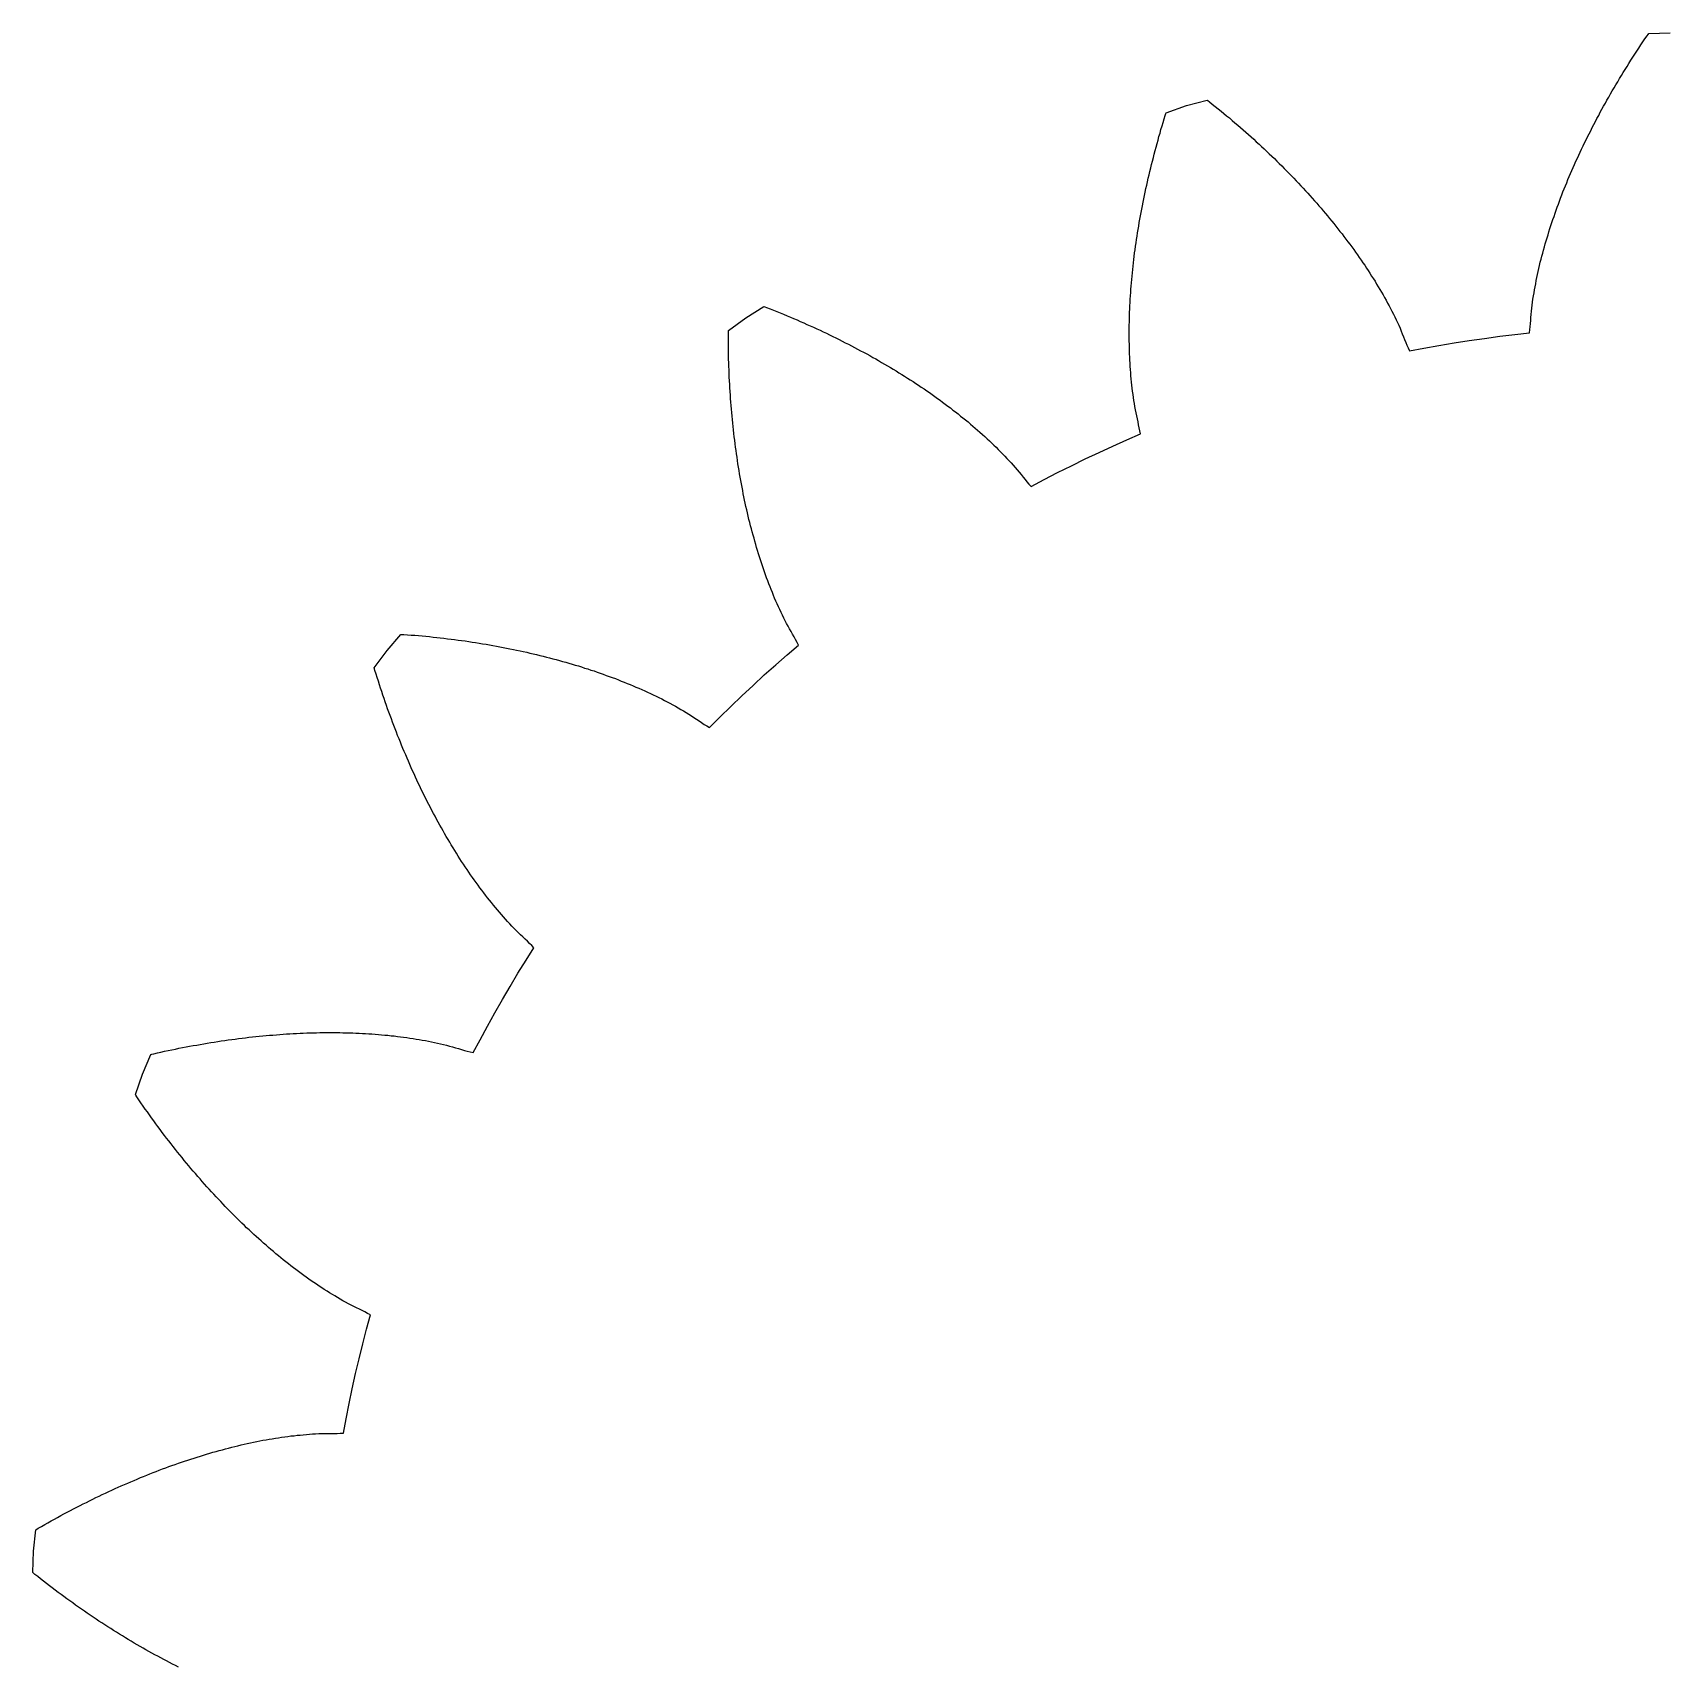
# Model space of a CAD drawing. Header units: metres. Extents: x -12.3 to 12.3, y -12.3 to 12.3.
# Drawn here: x -12.06 to 0, y 0.05 to 12.09 of the extents above; entities that cross this region are included whole.
import ezdxf

# ---------------------------------------------------------------- set-up
doc = ezdxf.new("R2010")
doc.units = ezdxf.units.M
doc.linetypes.add('MTC_SOLID', pattern=[0])
doc.layers.add('MTC_OUTLINE', color=7, linetype='MTC_SOLID')

msp = doc.modelspace()

# ---------------------------------------------------------------- linework, layer by layer
at = {"layer": 'MTC_OUTLINE'}
for p, q in [((-0.186, 12.041), (-0.171, 12.063)), ((-0.171, 12.063), (-0.163, 12.074)), ((-0.163, 12.074), (-0.157, 12.08)), ((-0.157, 12.08), (0, 12.086)), ((-0.26, 11.928), (-0.246, 11.95)), ((-0.246, 11.95), (-0.231, 11.973)), ((-0.231, 11.973), (-0.216, 11.996)), ((-0.216, 11.996), (-0.201, 12.018)), ((-0.201, 12.018), (-0.186, 12.041)), ((-0.332, 11.815), (-0.318, 11.838)), ((-0.318, 11.838), (-0.304, 11.86)), ((-0.304, 11.86), (-0.29, 11.883)), ((-0.29, 11.883), (-0.275, 11.905)), ((-0.275, 11.905), (-0.26, 11.928)), ((-0.414, 11.68), (-0.4, 11.702)), ((-0.4, 11.702), (-0.387, 11.725)), ((-0.387, 11.725), (-0.373, 11.748)), ((-0.373, 11.748), (-0.36, 11.77)), ((-0.36, 11.77), (-0.346, 11.793)), ((-0.346, 11.793), (-0.332, 11.815)), ((-3.562, 11.549), (-3.411, 11.59)), ((-3.411, 11.59), (-3.404, 11.586)), ((-3.404, 11.586), (-3.393, 11.578)), ((-3.393, 11.578), (-3.372, 11.56)), ((-0.478, 11.567), (-0.466, 11.59)), ((-0.466, 11.59), (-0.453, 11.612)), ((-0.453, 11.612), (-0.44, 11.635)), ((-0.44, 11.635), (-0.427, 11.657)), ((-0.427, 11.657), (-0.414, 11.68)), ((-3.727, 11.451), (-3.719, 11.477)), ((-3.719, 11.477), (-3.714, 11.49)), ((-3.714, 11.49), (-3.711, 11.497)), ((-3.711, 11.497), (-3.562, 11.549)), ((-3.562, 11.549), (-3.562, 11.549)), ((-3.372, 11.56), (-3.35, 11.543)), ((-3.35, 11.543), (-3.329, 11.526)), ((-3.329, 11.526), (-3.308, 11.509)), ((-3.308, 11.509), (-3.287, 11.492)), ((-3.287, 11.492), (-3.267, 11.475)), ((-3.267, 11.475), (-3.246, 11.458)), ((-3.246, 11.458), (-3.226, 11.44)), ((-0.54, 11.454), (-0.527, 11.477)), ((-0.527, 11.477), (-0.515, 11.5)), ((-0.515, 11.5), (-0.503, 11.522)), ((-0.503, 11.522), (-0.491, 11.545)), ((-0.491, 11.545), (-0.478, 11.567)), ((-3.765, 11.321), (-3.757, 11.347)), ((-3.757, 11.347), (-3.75, 11.373)), ((-3.75, 11.373), (-3.742, 11.399)), ((-3.742, 11.399), (-3.735, 11.425)), ((-3.735, 11.425), (-3.727, 11.451)), ((-3.226, 11.44), (-3.206, 11.423)), ((-3.206, 11.423), (-3.185, 11.406)), ((-3.185, 11.406), (-3.165, 11.388)), ((-3.165, 11.388), (-3.145, 11.371)), ((-3.145, 11.371), (-3.125, 11.353)), ((-3.125, 11.353), (-3.106, 11.336)), ((-3.106, 11.336), (-3.086, 11.318)), ((-0.609, 11.319), (-0.598, 11.342)), ((-0.598, 11.342), (-0.586, 11.364)), ((-0.586, 11.364), (-0.575, 11.387)), ((-0.575, 11.387), (-0.563, 11.409)), ((-0.563, 11.409), (-0.551, 11.432)), ((-0.551, 11.432), (-0.54, 11.454)), ((-3.8, 11.192), (-3.793, 11.218)), ((-3.793, 11.218), (-3.786, 11.244)), ((-3.786, 11.244), (-3.779, 11.27)), ((-3.779, 11.27), (-3.772, 11.295)), ((-3.772, 11.295), (-3.765, 11.321)), ((-3.086, 11.318), (-3.067, 11.301)), ((-3.067, 11.301), (-3.048, 11.283)), ((-3.048, 11.283), (-3.028, 11.265)), ((-3.028, 11.265), (-3.009, 11.248)), ((-3.009, 11.248), (-2.99, 11.23)), ((-2.99, 11.23), (-2.971, 11.212)), ((-0.663, 11.206), (-0.653, 11.229)), ((-0.653, 11.229), (-0.642, 11.252)), ((-0.642, 11.252), (-0.631, 11.274)), ((-0.631, 11.274), (-0.62, 11.297)), ((-0.62, 11.297), (-0.609, 11.319)), ((-3.826, 11.09), (-3.819, 11.116)), ((-3.819, 11.116), (-3.813, 11.141)), ((-3.813, 11.141), (-3.806, 11.167)), ((-3.806, 11.167), (-3.8, 11.192)), ((-2.971, 11.212), (-2.953, 11.194)), ((-2.953, 11.194), (-2.934, 11.176)), ((-2.934, 11.176), (-2.915, 11.159)), ((-2.915, 11.159), (-2.897, 11.141)), ((-2.897, 11.141), (-2.879, 11.123)), ((-2.879, 11.123), (-2.861, 11.105)), ((-2.861, 11.105), (-2.843, 11.087)), ((-0.724, 11.071), (-0.714, 11.094)), ((-0.714, 11.094), (-0.705, 11.116)), ((-0.705, 11.116), (-0.695, 11.139)), ((-0.695, 11.139), (-0.684, 11.161)), ((-0.684, 11.161), (-0.674, 11.184)), ((-0.674, 11.184), (-0.663, 11.206)), ((-3.855, 10.963), (-3.85, 10.988)), ((-3.85, 10.988), (-3.844, 11.014)), ((-3.844, 11.014), (-3.838, 11.039)), ((-3.838, 11.039), (-3.832, 11.065)), ((-3.832, 11.065), (-3.826, 11.09)), ((-2.843, 11.087), (-2.825, 11.068)), ((-2.825, 11.068), (-2.807, 11.05)), ((-2.807, 11.05), (-2.79, 11.032)), ((-2.79, 11.032), (-2.772, 11.014)), ((-2.772, 11.014), (-2.755, 10.996)), ((-2.755, 10.996), (-2.737, 10.978)), ((-2.737, 10.978), (-2.72, 10.959)), ((-0.772, 10.958), (-0.762, 10.981)), ((-0.762, 10.981), (-0.753, 11.004)), ((-0.753, 11.004), (-0.744, 11.026)), ((-0.744, 11.026), (-0.734, 11.049)), ((-0.734, 11.049), (-0.724, 11.071)), ((-3.882, 10.837), (-3.877, 10.862)), ((-3.877, 10.862), (-3.872, 10.887)), ((-3.872, 10.887), (-3.866, 10.912)), ((-3.866, 10.912), (-3.861, 10.938)), ((-3.861, 10.938), (-3.855, 10.963)), ((-2.72, 10.959), (-2.703, 10.941)), ((-2.703, 10.941), (-2.686, 10.922)), ((-2.686, 10.922), (-2.669, 10.904)), ((-2.669, 10.904), (-2.653, 10.886)), ((-2.653, 10.886), (-2.636, 10.867)), ((-2.636, 10.867), (-2.62, 10.849)), ((-0.816, 10.846), (-0.807, 10.868)), ((-0.807, 10.868), (-0.798, 10.891)), ((-0.798, 10.891), (-0.79, 10.913)), ((-0.79, 10.913), (-0.781, 10.936)), ((-0.781, 10.936), (-0.772, 10.958)), ((-3.906, 10.712), (-3.901, 10.737)), ((-3.901, 10.737), (-3.896, 10.762)), ((-3.896, 10.762), (-3.892, 10.787)), ((-3.892, 10.787), (-3.887, 10.812)), ((-3.887, 10.812), (-3.882, 10.837)), ((-2.62, 10.849), (-2.603, 10.83)), ((-2.603, 10.83), (-2.587, 10.811)), ((-2.587, 10.811), (-2.571, 10.793)), ((-2.571, 10.793), (-2.555, 10.774)), ((-2.555, 10.774), (-2.539, 10.755)), ((-2.539, 10.755), (-2.524, 10.737)), ((-2.524, 10.737), (-2.508, 10.718)), ((-0.864, 10.71), (-0.856, 10.733)), ((-0.856, 10.733), (-0.848, 10.756)), ((-0.848, 10.756), (-0.841, 10.778)), ((-0.841, 10.778), (-0.832, 10.801)), ((-0.832, 10.801), (-0.824, 10.823)), ((-0.824, 10.823), (-0.816, 10.846)), ((-3.926, 10.587), (-3.922, 10.612)), ((-3.922, 10.612), (-3.918, 10.637)), ((-3.918, 10.637), (-3.914, 10.662)), ((-3.914, 10.662), (-3.91, 10.687)), ((-3.91, 10.687), (-3.906, 10.712)), ((-2.508, 10.718), (-2.493, 10.699)), ((-2.493, 10.699), (-2.477, 10.68)), ((-2.477, 10.68), (-2.462, 10.661)), ((-2.462, 10.661), (-2.447, 10.642)), ((-2.447, 10.642), (-2.432, 10.623)), ((-2.432, 10.623), (-2.417, 10.604)), ((-0.9, 10.598), (-0.893, 10.62)), ((-0.893, 10.62), (-0.886, 10.643)), ((-0.886, 10.643), (-0.879, 10.665)), ((-0.879, 10.665), (-0.872, 10.688)), ((-0.872, 10.688), (-0.864, 10.71)), ((-3.94, 10.488), (-3.937, 10.513)), ((-3.937, 10.513), (-3.933, 10.538)), ((-3.933, 10.538), (-3.93, 10.562)), ((-3.93, 10.562), (-3.926, 10.587)), ((-2.417, 10.604), (-2.403, 10.585)), ((-2.403, 10.585), (-2.388, 10.566)), ((-2.388, 10.566), (-2.374, 10.547)), ((-2.374, 10.547), (-2.36, 10.528)), ((-2.36, 10.528), (-2.345, 10.509)), ((-2.345, 10.509), (-2.331, 10.489)), ((-0.933, 10.485), (-0.927, 10.508)), ((-0.927, 10.508), (-0.92, 10.53)), ((-0.92, 10.53), (-0.914, 10.553)), ((-0.914, 10.553), (-0.907, 10.575)), ((-0.907, 10.575), (-0.9, 10.598)), ((-3.956, 10.366), (-3.953, 10.39)), ((-3.953, 10.39), (-3.95, 10.415)), ((-3.95, 10.415), (-3.947, 10.439)), ((-3.947, 10.439), (-3.944, 10.464)), ((-3.944, 10.464), (-3.94, 10.488)), ((-2.331, 10.489), (-2.318, 10.47)), ((-2.318, 10.47), (-2.304, 10.451)), ((-2.304, 10.451), (-2.29, 10.431)), ((-2.29, 10.431), (-2.277, 10.412)), ((-2.277, 10.412), (-2.263, 10.392)), ((-2.263, 10.392), (-2.25, 10.373)), ((-2.25, 10.373), (-2.237, 10.353)), ((-0.967, 10.35), (-0.962, 10.372)), ((-0.962, 10.372), (-0.957, 10.395)), ((-0.957, 10.395), (-0.951, 10.417)), ((-0.951, 10.417), (-0.945, 10.44)), ((-0.945, 10.44), (-0.939, 10.462)), ((-0.939, 10.462), (-0.933, 10.485)), ((-3.967, 10.244), (-3.965, 10.268)), ((-3.965, 10.268), (-3.963, 10.293)), ((-3.963, 10.293), (-3.961, 10.317)), ((-3.961, 10.317), (-3.958, 10.341)), ((-3.958, 10.341), (-3.956, 10.366)), ((-2.237, 10.353), (-2.224, 10.334)), ((-2.224, 10.334), (-2.212, 10.314)), ((-2.212, 10.314), (-2.199, 10.294)), ((-2.199, 10.294), (-2.186, 10.274)), ((-2.186, 10.274), (-2.174, 10.255)), ((-2.174, 10.255), (-2.162, 10.235)), ((-0.991, 10.237), (-0.987, 10.26)), ((-0.987, 10.26), (-0.982, 10.282)), ((-0.982, 10.282), (-0.977, 10.305)), ((-0.977, 10.305), (-0.972, 10.327)), ((-0.972, 10.327), (-0.967, 10.35)), ((-3.976, 10.123), (-3.975, 10.147)), ((-3.975, 10.147), (-3.973, 10.172)), ((-3.973, 10.172), (-3.971, 10.196)), ((-3.971, 10.196), (-3.97, 10.22)), ((-3.97, 10.22), (-3.967, 10.244)), ((-2.162, 10.235), (-2.15, 10.215)), ((-2.15, 10.215), (-2.138, 10.195)), ((-2.138, 10.195), (-2.126, 10.175)), ((-2.126, 10.175), (-2.115, 10.155)), ((-2.115, 10.155), (-2.104, 10.135)), ((-2.104, 10.135), (-2.092, 10.115)), ((-1.011, 10.124), (-1.007, 10.147)), ((-1.007, 10.147), (-1.003, 10.169)), ((-1.003, 10.169), (-0.999, 10.192)), ((-0.999, 10.192), (-0.995, 10.214)), ((-0.995, 10.214), (-0.991, 10.237)), ((-6.808, 9.986), (-6.675, 10.07)), ((-6.675, 10.07), (-6.667, 10.068)), ((-6.667, 10.068), (-6.655, 10.063)), ((-6.655, 10.063), (-6.629, 10.053)), ((-6.629, 10.053), (-6.604, 10.043)), ((-6.604, 10.043), (-6.579, 10.033)), ((-6.579, 10.033), (-6.554, 10.023)), ((-6.554, 10.023), (-6.529, 10.012)), ((-6.529, 10.012), (-6.504, 10.002)), ((-3.982, 10.004), (-3.981, 10.028)), ((-3.981, 10.028), (-3.98, 10.051)), ((-3.98, 10.051), (-3.979, 10.075)), ((-3.979, 10.075), (-3.978, 10.099)), ((-3.978, 10.099), (-3.976, 10.123)), ((-2.092, 10.115), (-2.081, 10.095)), ((-2.081, 10.095), (-2.07, 10.074)), ((-2.07, 10.074), (-2.06, 10.054)), ((-2.06, 10.054), (-2.05, 10.034)), ((-2.05, 10.034), (-2.039, 10.013)), ((-2.039, 10.013), (-2.029, 9.993)), ((-1.026, 9.989), (-1.024, 10.011)), ((-1.024, 10.011), (-1.022, 10.034)), ((-1.022, 10.034), (-1.019, 10.057)), ((-1.019, 10.057), (-1.017, 10.079)), ((-1.017, 10.079), (-1.014, 10.102)), ((-1.014, 10.102), (-1.011, 10.124)), ((-6.936, 9.885), (-6.935, 9.893)), ((-6.935, 9.893), (-6.808, 9.986)), ((-6.808, 9.986), (-6.808, 9.986)), ((-6.504, 10.002), (-6.479, 9.992)), ((-6.479, 9.992), (-6.455, 9.981)), ((-6.455, 9.981), (-6.43, 9.971)), ((-6.43, 9.971), (-6.406, 9.96)), ((-6.406, 9.96), (-6.381, 9.949)), ((-6.381, 9.949), (-6.357, 9.938)), ((-6.357, 9.938), (-6.333, 9.928)), ((-6.333, 9.928), (-6.309, 9.917)), ((-6.309, 9.917), (-6.285, 9.906)), ((-6.285, 9.906), (-6.261, 9.895)), ((-6.261, 9.895), (-6.238, 9.883)), ((-3.984, 9.932), (-3.983, 9.956)), ((-3.984, 9.909), (-3.984, 9.932)), ((-3.984, 9.885), (-3.984, 9.909)), ((-3.983, 9.98), (-3.982, 10.004)), ((-3.983, 9.956), (-3.983, 9.98)), ((-2.029, 9.993), (-2.019, 9.972)), ((-2.019, 9.972), (-2.009, 9.952)), ((-2.009, 9.952), (-1.999, 9.931)), ((-1.999, 9.931), (-1.99, 9.91)), ((-1.99, 9.91), (-1.981, 9.889)), ((-1.981, 9.889), (-1.973, 9.868)), ((-1.037, 9.876), (-1.034, 9.899)), ((-1.034, 9.899), (-1.032, 9.921)), ((-1.032, 9.921), (-1.029, 9.944)), ((-1.029, 9.944), (-1.027, 9.966)), ((-1.027, 9.966), (-1.026, 9.989)), ((-6.936, 9.871), (-6.936, 9.885)), ((-6.936, 9.844), (-6.936, 9.871)), ((-6.936, 9.817), (-6.936, 9.844)), ((-6.936, 9.789), (-6.936, 9.817)), ((-6.935, 9.762), (-6.936, 9.789)), ((-6.238, 9.883), (-6.214, 9.872)), ((-6.214, 9.872), (-6.191, 9.861)), ((-6.191, 9.861), (-6.167, 9.849)), ((-6.167, 9.849), (-6.144, 9.838)), ((-6.144, 9.838), (-6.121, 9.827)), ((-6.121, 9.827), (-6.098, 9.815)), ((-6.098, 9.815), (-6.075, 9.803)), ((-6.075, 9.803), (-6.052, 9.792)), ((-6.052, 9.792), (-6.029, 9.78)), ((-6.029, 9.78), (-6.007, 9.768)), ((-6.007, 9.768), (-5.984, 9.756)), ((-3.984, 9.862), (-3.984, 9.885)), ((-3.984, 9.838), (-3.984, 9.862)), ((-3.984, 9.814), (-3.984, 9.838)), ((-3.983, 9.791), (-3.984, 9.814)), ((-3.983, 9.768), (-3.983, 9.791)), ((-3.982, 9.744), (-3.983, 9.768)), ((-1.973, 9.868), (-1.964, 9.847)), ((-1.964, 9.847), (-1.956, 9.826)), ((-1.956, 9.826), (-1.947, 9.805)), ((-1.947, 9.805), (-1.939, 9.785)), ((-1.939, 9.785), (-1.93, 9.764)), ((-1.814, 9.763), (-1.703, 9.783)), ((-1.703, 9.783), (-1.592, 9.802)), ((-1.592, 9.802), (-1.48, 9.819)), ((-1.48, 9.819), (-1.368, 9.835)), ((-1.368, 9.835), (-1.256, 9.85)), ((-1.256, 9.85), (-1.144, 9.864)), ((-1.144, 9.864), (-1.037, 9.876)), ((-6.935, 9.735), (-6.935, 9.762)), ((-6.934, 9.709), (-6.935, 9.735)), ((-6.934, 9.682), (-6.934, 9.709)), ((-6.933, 9.655), (-6.934, 9.682)), ((-6.932, 9.628), (-6.933, 9.655)), ((-5.984, 9.756), (-5.962, 9.744)), ((-5.962, 9.744), (-5.94, 9.732)), ((-5.94, 9.732), (-5.917, 9.72)), ((-5.917, 9.72), (-5.895, 9.708)), ((-5.895, 9.708), (-5.873, 9.695)), ((-5.873, 9.695), (-5.851, 9.683)), ((-5.851, 9.683), (-5.829, 9.671)), ((-5.829, 9.671), (-5.808, 9.658)), ((-5.808, 9.658), (-5.786, 9.645)), ((-3.981, 9.721), (-3.982, 9.744)), ((-3.98, 9.697), (-3.981, 9.721)), ((-3.979, 9.674), (-3.98, 9.697)), ((-3.978, 9.651), (-3.979, 9.674)), ((-3.977, 9.628), (-3.978, 9.651)), ((-1.93, 9.764), (-1.92, 9.743)), ((-1.92, 9.743), (-1.814, 9.763)), ((-6.931, 9.602), (-6.932, 9.628)), ((-6.93, 9.575), (-6.931, 9.602)), ((-6.929, 9.549), (-6.93, 9.575)), ((-6.928, 9.522), (-6.929, 9.549)), ((-5.786, 9.645), (-5.765, 9.633)), ((-5.765, 9.633), (-5.743, 9.62)), ((-5.743, 9.62), (-5.722, 9.607)), ((-5.722, 9.607), (-5.701, 9.595)), ((-5.701, 9.595), (-5.68, 9.582)), ((-5.68, 9.582), (-5.659, 9.569)), ((-5.659, 9.569), (-5.638, 9.556)), ((-5.638, 9.556), (-5.617, 9.542)), ((-5.617, 9.542), (-5.597, 9.529)), ((-5.597, 9.529), (-5.576, 9.516)), ((-3.975, 9.605), (-3.977, 9.628)), ((-3.973, 9.582), (-3.975, 9.605)), ((-3.971, 9.559), (-3.973, 9.582)), ((-3.969, 9.536), (-3.971, 9.559)), ((-3.967, 9.513), (-3.969, 9.536)), ((-6.926, 9.496), (-6.928, 9.522)), ((-6.925, 9.47), (-6.926, 9.496)), ((-6.923, 9.443), (-6.925, 9.47)), ((-6.921, 9.417), (-6.923, 9.443)), ((-6.919, 9.391), (-6.921, 9.417)), ((-5.576, 9.516), (-5.556, 9.502)), ((-5.556, 9.502), (-5.536, 9.489)), ((-5.536, 9.489), (-5.515, 9.476)), ((-5.515, 9.476), (-5.495, 9.462)), ((-5.495, 9.462), (-5.475, 9.448)), ((-5.475, 9.448), (-5.455, 9.435)), ((-5.455, 9.435), (-5.436, 9.421)), ((-5.436, 9.421), (-5.416, 9.407)), ((-5.416, 9.407), (-5.396, 9.393)), ((-3.964, 9.49), (-3.967, 9.513)), ((-3.962, 9.467), (-3.964, 9.49)), ((-3.959, 9.445), (-3.962, 9.467)), ((-3.956, 9.422), (-3.959, 9.445)), ((-3.953, 9.399), (-3.956, 9.422)), ((-6.918, 9.365), (-6.919, 9.391)), ((-6.915, 9.34), (-6.918, 9.365)), ((-6.913, 9.314), (-6.915, 9.34)), ((-6.911, 9.288), (-6.913, 9.314)), ((-6.909, 9.262), (-6.911, 9.288)), ((-5.396, 9.393), (-5.377, 9.379)), ((-5.377, 9.379), (-5.358, 9.365)), ((-5.358, 9.365), (-5.339, 9.35)), ((-5.339, 9.35), (-5.319, 9.336)), ((-5.319, 9.336), (-5.301, 9.322)), ((-5.301, 9.322), (-5.282, 9.307)), ((-5.282, 9.307), (-5.263, 9.293)), ((-5.263, 9.293), (-5.244, 9.278)), ((-3.95, 9.377), (-3.953, 9.399)), ((-3.946, 9.354), (-3.95, 9.377)), ((-3.942, 9.332), (-3.946, 9.354)), ((-3.938, 9.309), (-3.942, 9.332)), ((-3.934, 9.287), (-3.938, 9.309)), ((-3.929, 9.265), (-3.934, 9.287)), ((-6.906, 9.237), (-6.909, 9.262)), ((-6.904, 9.211), (-6.906, 9.237)), ((-6.901, 9.186), (-6.904, 9.211)), ((-6.898, 9.16), (-6.901, 9.186)), ((-5.244, 9.278), (-5.226, 9.263)), ((-5.226, 9.263), (-5.208, 9.249)), ((-5.208, 9.249), (-5.189, 9.234)), ((-5.189, 9.234), (-5.171, 9.219)), ((-5.171, 9.219), (-5.153, 9.204)), ((-5.153, 9.204), (-5.135, 9.189)), ((-5.135, 9.189), (-5.118, 9.174)), ((-5.118, 9.174), (-5.1, 9.158)), ((-3.924, 9.243), (-3.929, 9.265)), ((-3.919, 9.221), (-3.924, 9.243)), ((-3.915, 9.199), (-3.919, 9.221)), ((-3.91, 9.176), (-3.915, 9.199)), ((-3.906, 9.154), (-3.91, 9.176)), ((-6.895, 9.135), (-6.898, 9.16)), ((-6.892, 9.11), (-6.895, 9.135)), ((-6.889, 9.084), (-6.892, 9.11)), ((-6.886, 9.059), (-6.889, 9.084)), ((-6.883, 9.034), (-6.886, 9.059)), ((-5.1, 9.158), (-5.083, 9.143)), ((-5.083, 9.143), (-5.065, 9.127)), ((-5.065, 9.127), (-5.048, 9.112)), ((-5.048, 9.112), (-5.031, 9.096)), ((-5.031, 9.096), (-5.014, 9.08)), ((-5.014, 9.08), (-4.997, 9.065)), ((-4.997, 9.065), (-4.981, 9.049)), ((-4.981, 9.049), (-4.964, 9.033)), ((-4.104, 9.042), (-4.001, 9.088)), ((-4.001, 9.088), (-3.902, 9.132)), ((-3.902, 9.132), (-3.906, 9.154)), ((-6.879, 9.009), (-6.883, 9.034)), ((-6.876, 8.984), (-6.879, 9.009)), ((-6.872, 8.96), (-6.876, 8.984)), ((-6.869, 8.935), (-6.872, 8.96)), ((-6.865, 8.91), (-6.869, 8.935)), ((-4.964, 9.033), (-4.948, 9.016)), ((-4.948, 9.016), (-4.932, 9)), ((-4.932, 9), (-4.916, 8.984)), ((-4.916, 8.984), (-4.9, 8.967)), ((-4.9, 8.967), (-4.884, 8.951)), ((-4.884, 8.951), (-4.868, 8.934)), ((-4.868, 8.934), (-4.853, 8.917)), ((-4.41, 8.897), (-4.308, 8.947)), ((-4.308, 8.947), (-4.206, 8.995)), ((-4.206, 8.995), (-4.104, 9.042)), ((-6.861, 8.886), (-6.865, 8.91)), ((-6.857, 8.861), (-6.861, 8.886)), ((-6.853, 8.837), (-6.857, 8.861)), ((-6.849, 8.812), (-6.853, 8.837)), ((-6.844, 8.788), (-6.849, 8.812)), ((-4.853, 8.917), (-4.838, 8.9)), ((-4.838, 8.9), (-4.823, 8.883)), ((-4.823, 8.883), (-4.808, 8.866)), ((-4.808, 8.866), (-4.794, 8.849)), ((-4.794, 8.849), (-4.78, 8.831)), ((-4.78, 8.831), (-4.765, 8.813)), ((-4.765, 8.813), (-4.751, 8.796)), ((-4.611, 8.795), (-4.511, 8.846)), ((-4.511, 8.846), (-4.41, 8.897)), ((-6.84, 8.764), (-6.844, 8.788)), ((-6.835, 8.739), (-6.84, 8.764)), ((-6.83, 8.715), (-6.835, 8.739)), ((-6.826, 8.691), (-6.83, 8.715)), ((-6.821, 8.667), (-6.826, 8.691)), ((-4.751, 8.796), (-4.737, 8.778)), ((-4.737, 8.778), (-4.722, 8.761)), ((-4.722, 8.761), (-4.707, 8.744)), ((-4.707, 8.744), (-4.611, 8.795)), ((-6.816, 8.643), (-6.821, 8.667)), ((-6.811, 8.62), (-6.816, 8.643)), ((-6.806, 8.596), (-6.811, 8.62)), ((-6.8, 8.572), (-6.806, 8.596)), ((-6.795, 8.549), (-6.8, 8.572)), ((-6.789, 8.525), (-6.795, 8.549)), ((-6.784, 8.502), (-6.789, 8.525)), ((-6.778, 8.478), (-6.784, 8.502)), ((-6.772, 8.455), (-6.778, 8.478)), ((-6.766, 8.432), (-6.772, 8.455)), ((-6.76, 8.409), (-6.766, 8.432)), ((-6.754, 8.386), (-6.76, 8.409)), ((-6.747, 8.363), (-6.754, 8.386)), ((-6.741, 8.34), (-6.747, 8.363)), ((-6.734, 8.317), (-6.741, 8.34)), ((-6.728, 8.294), (-6.734, 8.317)), ((-6.721, 8.272), (-6.728, 8.294)), ((-6.714, 8.249), (-6.721, 8.272)), ((-6.707, 8.227), (-6.714, 8.249)), ((-6.7, 8.204), (-6.707, 8.227)), ((-6.692, 8.182), (-6.7, 8.204)), ((-6.685, 8.16), (-6.692, 8.182)), ((-6.677, 8.137), (-6.685, 8.16)), ((-6.67, 8.115), (-6.677, 8.137)), ((-6.662, 8.093), (-6.67, 8.115)), ((-6.654, 8.072), (-6.662, 8.093)), ((-6.646, 8.05), (-6.654, 8.072)), ((-6.638, 8.028), (-6.646, 8.05)), ((-6.629, 8.006), (-6.638, 8.028)), ((-6.621, 7.985), (-6.629, 8.006)), ((-6.612, 7.964), (-6.621, 7.985)), ((-6.604, 7.942), (-6.612, 7.964)), ((-6.595, 7.921), (-6.604, 7.942)), ((-6.586, 7.9), (-6.595, 7.921)), ((-6.576, 7.879), (-6.586, 7.9)), ((-6.567, 7.858), (-6.576, 7.879)), ((-6.557, 7.837), (-6.567, 7.858)), ((-6.548, 7.816), (-6.557, 7.837)), ((-6.538, 7.796), (-6.548, 7.816)), ((-6.528, 7.775), (-6.538, 7.796)), ((-6.518, 7.755), (-6.528, 7.775)), ((-6.507, 7.735), (-6.518, 7.755)), ((-6.496, 7.715), (-6.507, 7.735)), ((-9.449, 7.535), (-9.347, 7.655)), ((-9.347, 7.655), (-9.339, 7.655)), ((-9.339, 7.655), (-9.325, 7.655)), ((-9.325, 7.655), (-9.298, 7.652)), ((-9.298, 7.652), (-9.271, 7.65)), ((-9.271, 7.65), (-9.244, 7.648)), ((-9.244, 7.648), (-9.217, 7.646)), ((-9.217, 7.646), (-9.19, 7.643)), ((-9.19, 7.643), (-9.163, 7.641)), ((-9.163, 7.641), (-9.137, 7.638)), ((-9.137, 7.638), (-9.11, 7.635)), ((-9.11, 7.635), (-9.083, 7.632)), ((-9.083, 7.632), (-9.057, 7.629)), ((-9.057, 7.629), (-9.031, 7.626)), ((-9.031, 7.626), (-9.004, 7.623)), ((-9.004, 7.623), (-8.978, 7.62)), ((-8.978, 7.62), (-8.952, 7.616)), ((-8.952, 7.616), (-8.926, 7.613)), ((-8.926, 7.613), (-8.9, 7.609)), ((-8.9, 7.609), (-8.874, 7.606)), ((-8.874, 7.606), (-8.848, 7.602)), ((-8.848, 7.602), (-8.822, 7.598)), ((-8.822, 7.598), (-8.797, 7.594)), ((-6.485, 7.695), (-6.496, 7.715)), ((-6.474, 7.676), (-6.485, 7.695)), ((-6.463, 7.656), (-6.474, 7.676)), ((-6.452, 7.636), (-6.463, 7.656)), ((-6.441, 7.616), (-6.452, 7.636)), ((-6.43, 7.596), (-6.441, 7.616)), ((-9.543, 7.409), (-9.449, 7.535)), ((-9.449, 7.535), (-9.449, 7.535)), ((-8.797, 7.594), (-8.771, 7.59)), ((-8.771, 7.59), (-8.746, 7.586)), ((-8.746, 7.586), (-8.72, 7.582)), ((-8.72, 7.582), (-8.695, 7.577)), ((-8.695, 7.577), (-8.669, 7.573)), ((-8.669, 7.573), (-8.644, 7.568)), ((-8.644, 7.568), (-8.619, 7.564)), ((-8.619, 7.564), (-8.594, 7.559)), ((-8.594, 7.559), (-8.569, 7.554)), ((-8.569, 7.554), (-8.544, 7.549)), ((-8.544, 7.549), (-8.519, 7.544)), ((-8.519, 7.544), (-8.495, 7.539)), ((-8.495, 7.539), (-8.47, 7.533)), ((-8.47, 7.533), (-8.446, 7.528)), ((-8.446, 7.528), (-8.421, 7.523)), ((-8.421, 7.523), (-8.397, 7.517)), ((-8.397, 7.517), (-8.372, 7.511)), ((-8.372, 7.511), (-8.348, 7.506)), ((-8.348, 7.506), (-8.324, 7.5)), ((-8.324, 7.5), (-8.3, 7.494)), ((-8.3, 7.494), (-8.276, 7.488)), ((-8.276, 7.488), (-8.252, 7.482)), ((-8.252, 7.482), (-8.228, 7.475)), ((-6.587, 7.431), (-6.502, 7.505)), ((-6.502, 7.505), (-6.42, 7.576)), ((-6.42, 7.576), (-6.43, 7.596)), ((-9.542, 7.401), (-9.543, 7.409)), ((-9.538, 7.388), (-9.542, 7.401)), ((-9.53, 7.362), (-9.538, 7.388)), ((-9.522, 7.336), (-9.53, 7.362)), ((-8.228, 7.475), (-8.204, 7.469)), ((-8.204, 7.469), (-8.18, 7.463)), ((-8.18, 7.463), (-8.157, 7.456)), ((-8.157, 7.456), (-8.133, 7.45)), ((-8.133, 7.45), (-8.11, 7.443)), ((-8.11, 7.443), (-8.087, 7.436)), ((-8.087, 7.436), (-8.063, 7.429)), ((-8.063, 7.429), (-8.04, 7.422)), ((-8.04, 7.422), (-8.017, 7.415)), ((-8.017, 7.415), (-7.994, 7.407)), ((-7.994, 7.407), (-7.971, 7.4)), ((-7.971, 7.4), (-7.948, 7.392)), ((-7.948, 7.392), (-7.925, 7.385)), ((-7.925, 7.385), (-7.903, 7.377)), ((-7.903, 7.377), (-7.88, 7.369)), ((-7.88, 7.369), (-7.858, 7.361)), ((-7.858, 7.361), (-7.835, 7.353)), ((-6.754, 7.279), (-6.671, 7.356)), ((-6.671, 7.356), (-6.587, 7.431)), ((-9.513, 7.31), (-9.522, 7.336)), ((-9.505, 7.284), (-9.513, 7.31)), ((-9.497, 7.259), (-9.505, 7.284)), ((-9.488, 7.233), (-9.497, 7.259)), ((-7.835, 7.353), (-7.813, 7.345)), ((-7.813, 7.345), (-7.791, 7.337)), ((-7.791, 7.337), (-7.768, 7.329)), ((-7.768, 7.329), (-7.746, 7.32)), ((-7.746, 7.32), (-7.724, 7.311)), ((-7.724, 7.311), (-7.702, 7.303)), ((-7.702, 7.303), (-7.68, 7.294)), ((-7.68, 7.294), (-7.659, 7.285)), ((-7.659, 7.285), (-7.637, 7.276)), ((-7.637, 7.276), (-7.616, 7.267)), ((-7.616, 7.267), (-7.594, 7.258)), ((-7.594, 7.258), (-7.573, 7.248)), ((-7.573, 7.248), (-7.552, 7.238)), ((-7.552, 7.238), (-7.531, 7.229)), ((-6.836, 7.202), (-6.754, 7.279)), ((-9.479, 7.208), (-9.488, 7.233)), ((-9.471, 7.182), (-9.479, 7.208)), ((-9.462, 7.157), (-9.471, 7.182)), ((-9.453, 7.132), (-9.462, 7.157)), ((-9.445, 7.107), (-9.453, 7.132)), ((-7.531, 7.229), (-7.509, 7.219)), ((-7.509, 7.219), (-7.489, 7.209)), ((-7.489, 7.209), (-7.468, 7.199)), ((-7.468, 7.199), (-7.447, 7.189)), ((-7.447, 7.189), (-7.426, 7.179)), ((-7.426, 7.179), (-7.406, 7.168)), ((-7.406, 7.168), (-7.386, 7.158)), ((-7.386, 7.158), (-7.366, 7.147)), ((-7.366, 7.147), (-7.345, 7.136)), ((-7.345, 7.136), (-7.325, 7.125)), ((-7.325, 7.125), (-7.305, 7.114)), ((-6.998, 7.045), (-6.918, 7.124)), ((-6.918, 7.124), (-6.836, 7.202)), ((-9.436, 7.082), (-9.445, 7.107)), ((-9.427, 7.057), (-9.436, 7.082)), ((-9.417, 7.033), (-9.427, 7.057)), ((-9.408, 7.008), (-9.417, 7.033)), ((-9.399, 6.983), (-9.408, 7.008)), ((-7.305, 7.114), (-7.285, 7.102)), ((-7.285, 7.102), (-7.266, 7.091)), ((-7.266, 7.091), (-7.246, 7.079)), ((-7.246, 7.079), (-7.227, 7.067)), ((-7.227, 7.067), (-7.208, 7.055)), ((-7.208, 7.055), (-7.189, 7.042)), ((-7.189, 7.042), (-7.17, 7.03)), ((-7.17, 7.03), (-7.151, 7.017)), ((-7.151, 7.017), (-7.133, 7.005)), ((-7.133, 7.005), (-7.114, 6.992)), ((-7.075, 6.969), (-6.998, 7.045)), ((-9.39, 6.959), (-9.399, 6.983)), ((-9.38, 6.935), (-9.39, 6.959)), ((-9.371, 6.91), (-9.38, 6.935)), ((-9.361, 6.886), (-9.371, 6.91)), ((-9.351, 6.862), (-9.361, 6.886)), ((-7.114, 6.992), (-7.095, 6.98)), ((-7.095, 6.98), (-7.075, 6.969)), ((-9.342, 6.838), (-9.351, 6.862)), ((-9.332, 6.814), (-9.342, 6.838)), ((-9.322, 6.791), (-9.332, 6.814)), ((-9.312, 6.767), (-9.322, 6.791)), ((-9.302, 6.743), (-9.312, 6.767)), ((-9.292, 6.72), (-9.302, 6.743)), ((-9.282, 6.697), (-9.292, 6.72)), ((-9.271, 6.673), (-9.282, 6.697)), ((-9.261, 6.65), (-9.271, 6.673)), ((-9.25, 6.627), (-9.261, 6.65)), ((-9.24, 6.604), (-9.25, 6.627)), ((-9.229, 6.581), (-9.24, 6.604)), ((-9.219, 6.559), (-9.229, 6.581)), ((-9.208, 6.536), (-9.219, 6.559)), ((-9.197, 6.513), (-9.208, 6.536)), ((-9.186, 6.491), (-9.197, 6.513)), ((-9.175, 6.468), (-9.186, 6.491)), ((-9.164, 6.446), (-9.175, 6.468)), ((-9.153, 6.424), (-9.164, 6.446)), ((-9.142, 6.402), (-9.153, 6.424)), ((-9.13, 6.38), (-9.142, 6.402)), ((-9.119, 6.358), (-9.13, 6.38)), ((-9.108, 6.336), (-9.119, 6.358)), ((-9.096, 6.315), (-9.108, 6.336)), ((-9.084, 6.293), (-9.096, 6.315)), ((-9.073, 6.272), (-9.084, 6.293)), ((-9.061, 6.25), (-9.073, 6.272)), ((-9.049, 6.229), (-9.061, 6.25)), ((-9.037, 6.208), (-9.049, 6.229)), ((-9.025, 6.187), (-9.037, 6.208)), ((-9.013, 6.166), (-9.025, 6.187)), ((-9, 6.145), (-9.013, 6.166)), ((-8.988, 6.124), (-9, 6.145)), ((-8.976, 6.104), (-8.988, 6.124)), ((-8.963, 6.083), (-8.976, 6.104)), ((-8.951, 6.063), (-8.963, 6.083)), ((-8.938, 6.043), (-8.951, 6.063)), ((-8.925, 6.022), (-8.938, 6.043)), ((-8.913, 6.002), (-8.925, 6.022)), ((-8.9, 5.982), (-8.913, 6.002)), ((-8.886, 5.963), (-8.9, 5.982)), ((-8.874, 5.943), (-8.886, 5.963)), ((-8.86, 5.923), (-8.874, 5.943)), ((-8.847, 5.904), (-8.86, 5.923)), ((-8.834, 5.884), (-8.847, 5.904)), ((-8.82, 5.865), (-8.834, 5.884)), ((-8.807, 5.846), (-8.82, 5.865)), ((-8.793, 5.827), (-8.807, 5.846)), ((-8.779, 5.808), (-8.793, 5.827)), ((-8.766, 5.789), (-8.779, 5.808)), ((-8.751, 5.77), (-8.766, 5.789)), ((-8.737, 5.752), (-8.751, 5.77)), ((-8.723, 5.733), (-8.737, 5.752)), ((-8.709, 5.715), (-8.723, 5.733)), ((-8.695, 5.697), (-8.709, 5.715)), ((-8.68, 5.679), (-8.695, 5.697)), ((-8.666, 5.661), (-8.68, 5.679)), ((-8.651, 5.643), (-8.666, 5.661)), ((-8.637, 5.625), (-8.651, 5.643)), ((-8.622, 5.608), (-8.637, 5.625)), ((-8.606, 5.591), (-8.622, 5.608)), ((-8.591, 5.574), (-8.606, 5.591)), ((-8.576, 5.556), (-8.591, 5.574)), ((-8.561, 5.539), (-8.576, 5.556)), ((-8.545, 5.522), (-8.561, 5.539)), ((-8.53, 5.506), (-8.545, 5.522)), ((-8.514, 5.489), (-8.53, 5.506)), ((-8.498, 5.473), (-8.514, 5.489)), ((-8.482, 5.457), (-8.498, 5.473)), ((-8.466, 5.442), (-8.482, 5.457)), ((-8.449, 5.426), (-8.466, 5.442)), ((-8.433, 5.411), (-8.449, 5.426)), ((-8.416, 5.395), (-8.433, 5.411)), ((-8.425, 5.255), (-8.368, 5.347)), ((-8.4, 5.379), (-8.416, 5.395)), ((-8.384, 5.363), (-8.4, 5.379)), ((-8.368, 5.347), (-8.384, 5.363)), ((-8.485, 5.159), (-8.425, 5.255)), ((-8.543, 5.062), (-8.485, 5.159)), ((-8.656, 4.867), (-8.6, 4.965)), ((-8.6, 4.965), (-8.543, 5.062)), ((-8.71, 4.768), (-8.656, 4.867)), ((-10.314, 4.702), (-10.289, 4.704)), ((-10.289, 4.704), (-10.264, 4.706)), ((-10.264, 4.706), (-10.239, 4.708)), ((-10.239, 4.708), (-10.214, 4.71)), ((-10.214, 4.71), (-10.189, 4.712)), ((-10.189, 4.712), (-10.165, 4.713)), ((-10.165, 4.713), (-10.14, 4.715)), ((-10.14, 4.715), (-10.115, 4.716)), ((-10.115, 4.716), (-10.09, 4.717)), ((-10.09, 4.717), (-10.066, 4.718)), ((-10.066, 4.718), (-10.041, 4.719)), ((-10.041, 4.719), (-10.017, 4.72)), ((-10.017, 4.72), (-9.992, 4.721)), ((-9.992, 4.721), (-9.968, 4.721)), ((-9.968, 4.721), (-9.943, 4.722)), ((-9.943, 4.722), (-9.919, 4.722)), ((-9.919, 4.722), (-9.895, 4.722)), ((-9.895, 4.722), (-9.87, 4.722)), ((-9.87, 4.722), (-9.846, 4.722)), ((-9.846, 4.722), (-9.822, 4.722)), ((-9.822, 4.722), (-9.798, 4.722)), ((-9.798, 4.722), (-9.774, 4.721)), ((-9.774, 4.721), (-9.75, 4.721)), ((-9.75, 4.721), (-9.726, 4.72)), ((-9.726, 4.72), (-9.702, 4.719)), ((-9.702, 4.719), (-9.678, 4.718)), ((-9.678, 4.718), (-9.654, 4.717)), ((-9.654, 4.717), (-9.631, 4.716)), ((-9.631, 4.716), (-9.607, 4.715)), ((-9.607, 4.715), (-9.583, 4.713)), ((-9.583, 4.713), (-9.56, 4.712)), ((-9.56, 4.712), (-9.536, 4.71)), ((-9.536, 4.71), (-9.513, 4.708)), ((-9.513, 4.708), (-9.489, 4.706)), ((-9.489, 4.706), (-9.466, 4.704)), ((-9.466, 4.704), (-9.443, 4.702)), ((-8.764, 4.669), (-8.71, 4.768)), ((-11.114, 4.578), (-11.087, 4.584)), ((-11.087, 4.584), (-11.061, 4.589)), ((-11.061, 4.589), (-11.035, 4.595)), ((-11.035, 4.595), (-11.008, 4.6)), ((-11.008, 4.6), (-10.982, 4.606)), ((-10.982, 4.606), (-10.956, 4.611)), ((-10.956, 4.611), (-10.929, 4.616)), ((-10.929, 4.616), (-10.903, 4.621)), ((-10.903, 4.621), (-10.877, 4.626)), ((-10.877, 4.626), (-10.851, 4.63)), ((-10.851, 4.63), (-10.825, 4.635)), ((-10.825, 4.635), (-10.799, 4.639)), ((-10.799, 4.639), (-10.773, 4.644)), ((-10.773, 4.644), (-10.747, 4.648)), ((-10.747, 4.648), (-10.721, 4.652)), ((-10.721, 4.652), (-10.696, 4.656)), ((-10.696, 4.656), (-10.67, 4.66)), ((-10.67, 4.66), (-10.644, 4.664)), ((-10.644, 4.664), (-10.619, 4.668)), ((-10.619, 4.668), (-10.593, 4.671)), ((-10.593, 4.671), (-10.567, 4.674)), ((-10.567, 4.674), (-10.542, 4.678)), ((-10.542, 4.678), (-10.516, 4.681)), ((-10.516, 4.681), (-10.491, 4.684)), ((-10.491, 4.684), (-10.466, 4.687)), ((-10.466, 4.687), (-10.44, 4.69)), ((-10.44, 4.69), (-10.415, 4.693)), ((-10.415, 4.693), (-10.39, 4.695)), ((-10.39, 4.695), (-10.365, 4.698)), ((-10.365, 4.698), (-10.339, 4.7)), ((-10.339, 4.7), (-10.314, 4.702)), ((-9.443, 4.702), (-9.419, 4.699)), ((-9.419, 4.699), (-9.396, 4.697)), ((-9.396, 4.697), (-9.373, 4.694)), ((-9.373, 4.694), (-9.35, 4.691)), ((-9.35, 4.691), (-9.327, 4.688)), ((-9.327, 4.688), (-9.304, 4.685)), ((-9.304, 4.685), (-9.281, 4.682)), ((-9.281, 4.682), (-9.258, 4.678)), ((-9.258, 4.678), (-9.235, 4.674)), ((-9.235, 4.674), (-9.212, 4.671)), ((-9.212, 4.671), (-9.19, 4.667)), ((-9.19, 4.667), (-9.167, 4.663)), ((-9.167, 4.663), (-9.145, 4.658)), ((-9.145, 4.658), (-9.122, 4.653)), ((-9.122, 4.653), (-9.1, 4.649)), ((-9.1, 4.649), (-9.078, 4.644)), ((-9.078, 4.644), (-9.055, 4.639)), ((-9.055, 4.639), (-9.033, 4.634)), ((-9.033, 4.634), (-9.011, 4.629)), ((-9.011, 4.629), (-8.989, 4.623)), ((-8.989, 4.623), (-8.967, 4.617)), ((-8.967, 4.617), (-8.945, 4.61)), ((-8.945, 4.61), (-8.924, 4.604)), ((-8.924, 4.604), (-8.902, 4.598)), ((-8.902, 4.598), (-8.88, 4.591)), ((-8.88, 4.591), (-8.859, 4.585)), ((-8.859, 4.585), (-8.837, 4.579)), ((-8.815, 4.574), (-8.764, 4.669)), ((-11.25, 4.415), (-11.188, 4.56)), ((-11.188, 4.56), (-11.18, 4.563)), ((-11.18, 4.563), (-11.167, 4.566)), ((-11.167, 4.566), (-11.14, 4.572)), ((-11.14, 4.572), (-11.114, 4.578)), ((-8.837, 4.579), (-8.815, 4.574)), ((-11.302, 4.267), (-11.25, 4.415)), ((-11.25, 4.415), (-11.25, 4.415)), ((-11.299, 4.26), (-11.302, 4.267)), ((-11.292, 4.248), (-11.299, 4.26)), ((-11.276, 4.226), (-11.292, 4.248)), ((-11.261, 4.204), (-11.276, 4.226)), ((-11.245, 4.181), (-11.261, 4.204)), ((-11.23, 4.159), (-11.245, 4.181)), ((-11.214, 4.137), (-11.23, 4.159)), ((-11.199, 4.115), (-11.214, 4.137)), ((-11.183, 4.094), (-11.199, 4.115)), ((-11.167, 4.072), (-11.183, 4.094)), ((-11.151, 4.05), (-11.167, 4.072)), ((-11.136, 4.029), (-11.151, 4.05)), ((-11.12, 4.008), (-11.136, 4.029)), ((-11.104, 3.986), (-11.12, 4.008)), ((-11.088, 3.965), (-11.104, 3.986)), ((-11.072, 3.944), (-11.088, 3.965)), ((-11.056, 3.924), (-11.072, 3.944)), ((-11.04, 3.903), (-11.056, 3.924)), ((-11.024, 3.882), (-11.04, 3.903)), ((-11.007, 3.862), (-11.024, 3.882)), ((-10.991, 3.841), (-11.007, 3.862)), ((-10.975, 3.821), (-10.991, 3.841)), ((-10.959, 3.801), (-10.975, 3.821)), ((-10.942, 3.781), (-10.959, 3.801)), ((-10.926, 3.761), (-10.942, 3.781)), ((-10.909, 3.741), (-10.926, 3.761)), ((-10.893, 3.722), (-10.909, 3.741)), ((-10.876, 3.702), (-10.893, 3.722)), ((-10.86, 3.683), (-10.876, 3.702)), ((-10.843, 3.663), (-10.86, 3.683)), ((-10.826, 3.644), (-10.843, 3.663)), ((-10.81, 3.625), (-10.826, 3.644)), ((-10.793, 3.606), (-10.81, 3.625)), ((-10.776, 3.587), (-10.793, 3.606)), ((-10.759, 3.569), (-10.776, 3.587)), ((-10.742, 3.55), (-10.759, 3.569)), ((-10.725, 3.531), (-10.742, 3.55)), ((-10.708, 3.513), (-10.725, 3.531)), ((-10.691, 3.495), (-10.708, 3.513)), ((-10.674, 3.477), (-10.691, 3.495)), ((-10.657, 3.459), (-10.674, 3.477)), ((-10.64, 3.441), (-10.657, 3.459)), ((-10.623, 3.423), (-10.64, 3.441)), ((-10.605, 3.405), (-10.623, 3.423)), ((-10.588, 3.388), (-10.605, 3.405)), ((-10.571, 3.37), (-10.588, 3.388)), ((-10.553, 3.353), (-10.571, 3.37)), ((-10.536, 3.336), (-10.553, 3.353)), ((-10.518, 3.319), (-10.536, 3.336)), ((-10.5, 3.302), (-10.518, 3.319)), ((-10.483, 3.285), (-10.5, 3.302)), ((-10.465, 3.268), (-10.483, 3.285)), ((-10.447, 3.252), (-10.465, 3.268)), ((-10.43, 3.236), (-10.447, 3.252)), ((-10.412, 3.219), (-10.43, 3.236)), ((-10.394, 3.203), (-10.412, 3.219)), ((-10.376, 3.187), (-10.394, 3.203)), ((-10.358, 3.171), (-10.376, 3.187)), ((-10.34, 3.155), (-10.358, 3.171)), ((-10.322, 3.14), (-10.34, 3.155)), ((-10.304, 3.124), (-10.322, 3.14)), ((-10.286, 3.109), (-10.304, 3.124)), ((-10.267, 3.093), (-10.286, 3.109)), ((-10.249, 3.078), (-10.267, 3.093)), ((-10.231, 3.063), (-10.249, 3.078)), ((-10.213, 3.048), (-10.231, 3.063)), ((-10.194, 3.034), (-10.213, 3.048)), ((-10.176, 3.019), (-10.194, 3.034)), ((-10.157, 3.004), (-10.176, 3.019)), ((-10.138, 2.99), (-10.157, 3.004)), ((-10.12, 2.976), (-10.138, 2.99)), ((-10.101, 2.962), (-10.12, 2.976)), ((-10.082, 2.948), (-10.101, 2.962)), ((-10.063, 2.934), (-10.082, 2.948)), ((-10.045, 2.921), (-10.063, 2.934)), ((-10.026, 2.907), (-10.045, 2.921)), ((-10.007, 2.894), (-10.026, 2.907)), ((-9.988, 2.881), (-10.007, 2.894)), ((-9.968, 2.868), (-9.988, 2.881)), ((-9.949, 2.855), (-9.968, 2.868)), ((-9.93, 2.842), (-9.949, 2.855)), ((-9.911, 2.83), (-9.93, 2.842)), ((-9.891, 2.817), (-9.911, 2.83)), ((-9.872, 2.806), (-9.891, 2.817)), ((-9.852, 2.794), (-9.872, 2.806)), ((-9.833, 2.782), (-9.852, 2.794)), ((-9.813, 2.77), (-9.833, 2.782)), ((-9.794, 2.758), (-9.813, 2.77)), ((-9.774, 2.747), (-9.794, 2.758)), ((-9.754, 2.736), (-9.774, 2.747)), ((-9.734, 2.725), (-9.754, 2.736)), ((-9.714, 2.715), (-9.734, 2.725)), ((-9.693, 2.705), (-9.714, 2.715)), ((-9.673, 2.695), (-9.693, 2.705)), ((-9.653, 2.685), (-9.673, 2.695)), ((-9.633, 2.675), (-9.653, 2.685)), ((-9.612, 2.664), (-9.633, 2.675)), ((-9.592, 2.654), (-9.612, 2.664)), ((-9.572, 2.643), (-9.592, 2.654)), ((-9.628, 2.429), (-9.6, 2.538)), ((-9.6, 2.538), (-9.572, 2.643)), ((-9.655, 2.32), (-9.628, 2.429)), ((-9.681, 2.21), (-9.655, 2.32)), ((-9.706, 2.099), (-9.681, 2.21)), ((-9.729, 1.989), (-9.706, 2.099)), ((-9.751, 1.878), (-9.729, 1.989)), ((-9.771, 1.772), (-9.751, 1.878)), ((-10.524, 1.685), (-10.501, 1.69)), ((-10.501, 1.69), (-10.478, 1.695)), ((-10.478, 1.695), (-10.455, 1.7)), ((-10.455, 1.7), (-10.432, 1.705)), ((-10.432, 1.705), (-10.409, 1.709)), ((-10.409, 1.709), (-10.386, 1.714)), ((-10.386, 1.714), (-10.363, 1.719)), ((-10.363, 1.719), (-10.34, 1.723)), ((-10.34, 1.723), (-10.317, 1.727)), ((-10.317, 1.727), (-10.294, 1.731)), ((-10.294, 1.731), (-10.271, 1.735)), ((-10.271, 1.735), (-10.248, 1.738)), ((-10.248, 1.738), (-10.226, 1.741)), ((-10.226, 1.741), (-10.203, 1.745)), ((-10.203, 1.745), (-10.18, 1.748)), ((-10.18, 1.748), (-10.157, 1.751)), ((-10.157, 1.751), (-10.134, 1.753)), ((-10.134, 1.753), (-10.111, 1.756)), ((-10.111, 1.756), (-10.089, 1.758)), ((-10.089, 1.758), (-10.066, 1.76)), ((-10.066, 1.76), (-10.043, 1.762)), ((-10.043, 1.762), (-10.02, 1.764)), ((-10.02, 1.764), (-9.998, 1.766)), ((-9.998, 1.766), (-9.975, 1.767)), ((-9.975, 1.767), (-9.952, 1.768)), ((-9.952, 1.768), (-9.93, 1.769)), ((-9.93, 1.769), (-9.907, 1.769)), ((-9.907, 1.769), (-9.884, 1.769)), ((-9.884, 1.769), (-9.862, 1.769)), ((-9.862, 1.769), (-9.839, 1.77)), ((-9.839, 1.77), (-9.816, 1.77)), ((-9.816, 1.77), (-9.794, 1.771)), ((-9.794, 1.771), (-9.771, 1.772)), ((-10.94, 1.566), (-10.916, 1.573)), ((-10.916, 1.573), (-10.893, 1.581)), ((-10.893, 1.581), (-10.87, 1.588)), ((-10.87, 1.588), (-10.847, 1.596)), ((-10.847, 1.596), (-10.824, 1.603)), ((-10.824, 1.603), (-10.801, 1.61)), ((-10.801, 1.61), (-10.778, 1.617)), ((-10.778, 1.617), (-10.754, 1.624)), ((-10.754, 1.624), (-10.731, 1.631)), ((-10.731, 1.631), (-10.708, 1.637)), ((-10.708, 1.637), (-10.685, 1.644)), ((-10.685, 1.644), (-10.662, 1.65)), ((-10.662, 1.65), (-10.639, 1.656)), ((-10.639, 1.656), (-10.616, 1.662)), ((-10.616, 1.662), (-10.593, 1.668)), ((-10.593, 1.668), (-10.57, 1.673)), ((-10.57, 1.673), (-10.547, 1.679)), ((-10.547, 1.679), (-10.524, 1.685)), ((-11.265, 1.444), (-11.242, 1.453)), ((-11.242, 1.453), (-11.219, 1.462)), ((-11.219, 1.462), (-11.195, 1.472)), ((-11.195, 1.472), (-11.172, 1.481)), ((-11.172, 1.481), (-11.149, 1.49)), ((-11.149, 1.49), (-11.126, 1.499)), ((-11.126, 1.499), (-11.102, 1.508)), ((-11.102, 1.508), (-11.079, 1.516)), ((-11.079, 1.516), (-11.056, 1.525)), ((-11.056, 1.525), (-11.033, 1.533)), ((-11.033, 1.533), (-11.009, 1.542)), ((-11.009, 1.542), (-10.986, 1.55)), ((-10.986, 1.55), (-10.963, 1.558)), ((-10.963, 1.558), (-10.94, 1.566)), ((-11.546, 1.319), (-11.523, 1.33)), ((-11.523, 1.33), (-11.499, 1.341)), ((-11.499, 1.341), (-11.476, 1.352)), ((-11.476, 1.352), (-11.452, 1.363)), ((-11.452, 1.363), (-11.429, 1.373)), ((-11.429, 1.373), (-11.406, 1.384)), ((-11.406, 1.384), (-11.382, 1.394)), ((-11.382, 1.394), (-11.359, 1.404)), ((-11.359, 1.404), (-11.335, 1.414)), ((-11.335, 1.414), (-11.312, 1.424)), ((-11.312, 1.424), (-11.289, 1.434)), ((-11.289, 1.434), (-11.265, 1.444)), ((-11.781, 1.202), (-11.757, 1.214)), ((-11.757, 1.214), (-11.734, 1.226)), ((-11.734, 1.226), (-11.71, 1.238)), ((-11.71, 1.238), (-11.687, 1.25)), ((-11.687, 1.25), (-11.663, 1.262)), ((-11.663, 1.262), (-11.64, 1.274)), ((-11.64, 1.274), (-11.616, 1.285)), ((-11.616, 1.285), (-11.593, 1.297)), ((-11.593, 1.297), (-11.569, 1.308)), ((-11.569, 1.308), (-11.546, 1.319)), ((-11.993, 1.085), (-11.97, 1.099)), ((-11.97, 1.099), (-11.946, 1.112)), ((-11.946, 1.112), (-11.922, 1.125)), ((-11.922, 1.125), (-11.899, 1.138)), ((-11.899, 1.138), (-11.875, 1.151)), ((-11.875, 1.151), (-11.852, 1.164)), ((-11.852, 1.164), (-11.828, 1.177)), ((-11.828, 1.177), (-11.804, 1.189)), ((-11.804, 1.189), (-11.781, 1.202)), ((-12.052, 0.903), (-12.035, 1.059)), ((-12.035, 1.059), (-12.029, 1.064)), ((-12.029, 1.064), (-12.017, 1.072)), ((-12.017, 1.072), (-11.993, 1.085)), ((-12.058, 0.746), (-12.052, 0.903)), ((-12.052, 0.903), (-12.052, 0.903)), ((-12.053, 0.74), (-12.058, 0.746)), ((-12.042, 0.731), (-12.053, 0.74)), ((-12.021, 0.715), (-12.042, 0.731)), ((-12, 0.698), (-12.021, 0.715)), ((-11.978, 0.681), (-12, 0.698)), ((-11.957, 0.664), (-11.978, 0.681)), ((-11.935, 0.648), (-11.957, 0.664)), ((-11.914, 0.632), (-11.935, 0.648)), ((-11.893, 0.615), (-11.914, 0.632)), ((-11.871, 0.599), (-11.893, 0.615)), ((-11.85, 0.583), (-11.871, 0.599)), ((-11.828, 0.568), (-11.85, 0.583)), ((-11.807, 0.552), (-11.828, 0.568)), ((-11.786, 0.536), (-11.807, 0.552)), ((-11.764, 0.521), (-11.786, 0.536)), ((-11.743, 0.506), (-11.764, 0.521)), ((-11.721, 0.49), (-11.743, 0.506)), ((-11.7, 0.475), (-11.721, 0.49)), ((-11.678, 0.46), (-11.7, 0.475)), ((-11.657, 0.446), (-11.678, 0.46)), ((-11.635, 0.431), (-11.657, 0.446)), ((-11.614, 0.416), (-11.635, 0.431)), ((-11.592, 0.402), (-11.614, 0.416)), ((-11.571, 0.388), (-11.592, 0.402)), ((-11.549, 0.374), (-11.571, 0.388)), ((-11.527, 0.359), (-11.549, 0.374)), ((-11.506, 0.346), (-11.527, 0.359)), ((-11.484, 0.332), (-11.506, 0.346)), ((-11.463, 0.318), (-11.484, 0.332)), ((-11.441, 0.305), (-11.463, 0.318)), ((-11.42, 0.291), (-11.441, 0.305)), ((-11.398, 0.278), (-11.42, 0.291)), ((-11.376, 0.265), (-11.398, 0.278)), ((-11.355, 0.252), (-11.376, 0.265)), ((-11.333, 0.239), (-11.355, 0.252)), ((-11.311, 0.226), (-11.333, 0.239)), ((-11.29, 0.213), (-11.311, 0.226)), ((-11.268, 0.201), (-11.29, 0.213)), ((-11.246, 0.188), (-11.268, 0.201)), ((-11.225, 0.176), (-11.246, 0.188)), ((-11.203, 0.164), (-11.225, 0.176)), ((-11.181, 0.152), (-11.203, 0.164)), ((-11.16, 0.14), (-11.181, 0.152)), ((-11.138, 0.128), (-11.16, 0.14)), ((-11.116, 0.117), (-11.138, 0.128)), ((-11.094, 0.105), (-11.116, 0.117)), ((-11.073, 0.094), (-11.094, 0.105)), ((-11.051, 0.082), (-11.073, 0.094)), ((-11.029, 0.071), (-11.051, 0.082)), ((-11.007, 0.06), (-11.029, 0.071)), ((-10.985, 0.049), (-11.007, 0.06))]:
    msp.add_line(p, q, dxfattribs=at)

doc.saveas('drawing.dxf')
